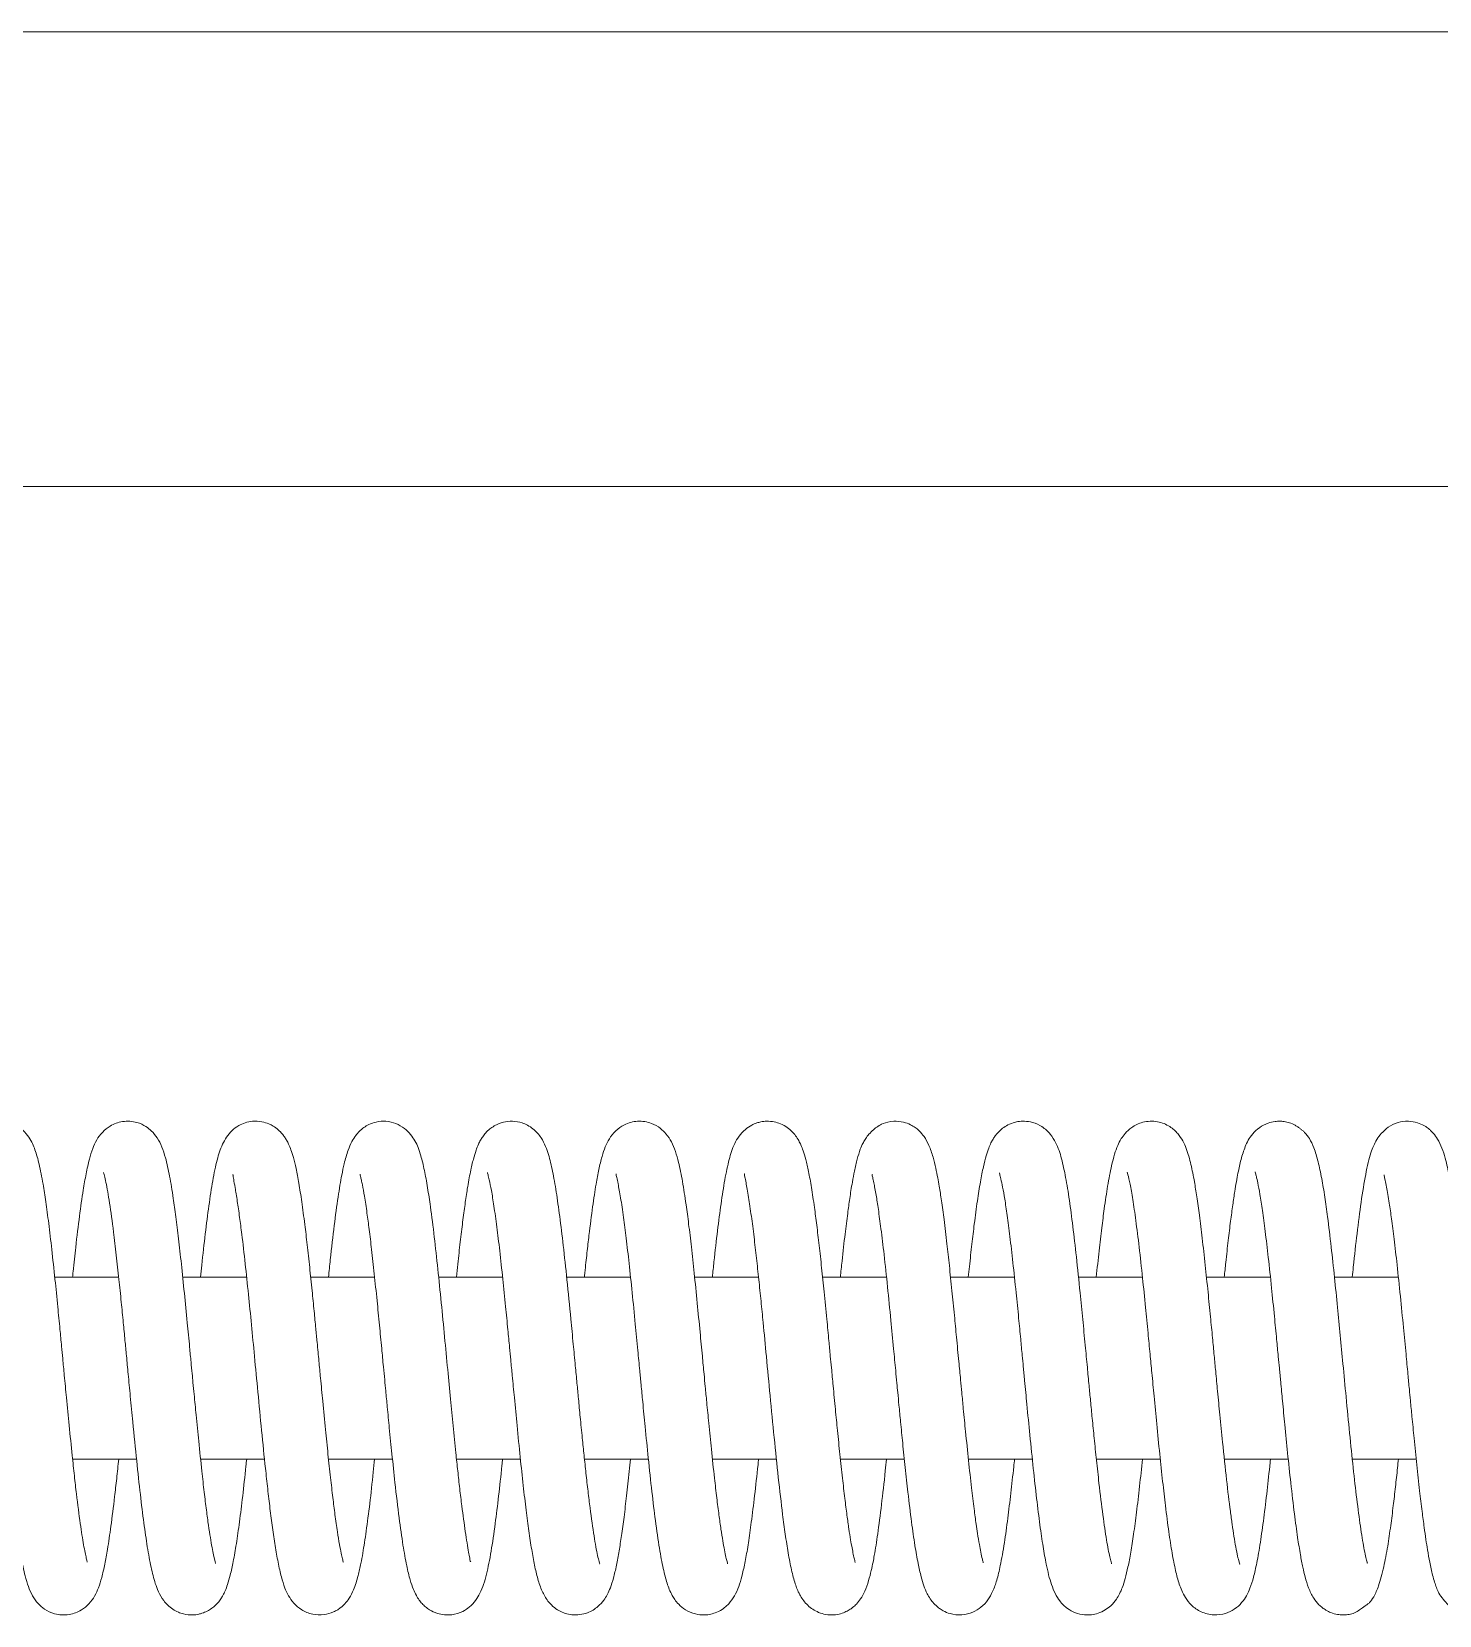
# Model space of a CAD drawing. Header units: inches. Extents: x 0.8 to 28.5, y 2.9 to 20.2.
# Drawn here: x 16.305 to 17.075, y 17.741 to 18.607 of the extents above; entities that cross this region are included whole.
import ezdxf

# ---------------------------------------------------------------- set-up
doc = ezdxf.new("R2010")
doc.units = ezdxf.units.IN
doc.header["$MEASUREMENT"] = 0
doc.layers.add('SLD-0', color=1, linetype='Continuous', lineweight=15)

msp = doc.modelspace()

# ---------------------------------------------------------------- linework, layer by layer
at = {"color": 7, "linetype": 'Continuous', "lineweight": 15}
for points, knots in [([(16.33571, 17.76966), (16.33574, 17.76973), (16.33579, 17.7699), (16.33517, 17.77242), (16.33384, 17.77868), (16.33194, 17.79085), (16.33022, 17.80412), (16.32875, 17.81704), (16.32743, 17.82945), (16.32596, 17.84377), (16.32454, 17.85862), (16.32337, 17.8709), (16.32247, 17.88029), (16.32168, 17.88865), (16.32078, 17.89814), (16.31958, 17.91049), (16.31808, 17.9253), (16.31645, 17.9407), (16.31477, 17.95487), (16.31319, 17.96676), (16.31147, 17.97783), (16.30963, 17.98725), (16.30743, 17.99517), (16.305, 18.00082), (16.30132, 18.00545), (16.29752, 18.00837), (16.29367, 18.01014), (16.28976, 18.01092), (16.28547, 18.0109), (16.28149, 18.00992), (16.278, 18.00813), (16.27485, 18.00574), (16.27236, 18.0029), (16.2697, 17.99843), (16.26727, 17.99172), (16.26519, 17.98272), (16.26327, 17.97151), (16.26155, 17.95905), (16.25998, 17.94632), (16.25873, 17.93503), (16.25797, 17.92771), (16.25776, 17.92564)], [0, 0, 0, 0, 0.015657, 0.035297, 0.074775, 0.115179, 0.160019, 0.184111, 0.209318, 0.244567, 0.275674, 0.300343, 0.318494, 0.331987, 0.350606, 0.375824, 0.407744, 0.444509, 0.479703, 0.512433, 0.542734, 0.583848, 0.620103, 0.653232, 0.670485, 0.680702, 0.692029, 0.701863, 0.709576, 0.721781, 0.730778, 0.738171, 0.753932, 0.777383, 0.804348, 0.845634, 0.889306, 0.920181, 0.952696, 0.986597, 1, 1, 1, 1]), ([(16.40603, 17.76905), (16.40604, 17.76908), (16.40607, 17.76922), (16.40512, 17.77253), (16.40408, 17.77776), (16.40313, 17.78314), (16.40211, 17.78992), (16.40098, 17.79822), (16.39976, 17.80811), (16.39836, 17.82061), (16.39687, 17.8348), (16.39545, 17.84907), (16.39442, 17.85987), (16.3937, 17.86746), (16.39314, 17.87332), (16.39252, 17.87976), (16.39164, 17.88906), (16.39043, 17.90179), (16.38892, 17.91717), (16.38732, 17.93262), (16.38578, 17.94658), (16.38429, 17.95856), (16.3827, 17.9702), (16.38092, 17.98099), (16.37895, 17.99001), (16.37676, 17.99677), (16.37443, 18.00145), (16.37175, 18.00499), (16.36787, 18.00819), (16.36248, 18.01076), (16.35507, 18.01123), (16.34844, 18.00869), (16.34364, 18.00467), (16.34054, 18.00011), (16.33865, 17.99576), (16.33684, 17.98992), (16.33519, 17.98247), (16.33338, 17.97223), (16.33155, 17.95919), (16.32969, 17.94387), (16.32844, 17.93238), (16.32786, 17.92666), (16.32776, 17.92564)], [0, 0, 0, 0, 0.011997, 0.047377, 0.067159, 0.088492, 0.111296, 0.13574, 0.161801, 0.189309, 0.225791, 0.255808, 0.278885, 0.291743, 0.301632, 0.314186, 0.330383, 0.357562, 0.391249, 0.425865, 0.458446, 0.489198, 0.517877, 0.557895, 0.597403, 0.624031, 0.649297, 0.668519, 0.679411, 0.692989, 0.711592, 0.729528, 0.744335, 0.762877, 0.78664, 0.815124, 0.847738, 0.87825, 0.920099, 0.963168, 0.993396, 1, 1, 1, 1]), ([(16.47566, 17.76981), (16.47569, 17.76982), (16.47582, 17.76985), (16.47547, 17.77123), (16.47475, 17.77444), (16.47374, 17.77958), (16.4726, 17.78656), (16.47138, 17.79518), (16.47011, 17.80517), (16.46884, 17.81618), (16.46751, 17.82865), (16.46608, 17.84267), (16.46472, 17.85666), (16.46352, 17.86929), (16.46267, 17.87823), (16.46205, 17.88477), (16.46148, 17.89071), (16.46077, 17.89822), (16.45986, 17.90768), (16.45873, 17.91892), (16.45747, 17.93116), (16.45615, 17.94327), (16.4547, 17.95541), (16.45319, 17.96677), (16.45161, 17.97691), (16.45009, 17.98485), (16.44866, 17.99079), (16.44736, 17.99502), (16.44614, 17.99803), (16.44506, 18.0002), (16.44379, 18.00224), (16.44235, 18.00413), (16.44046, 18.00613), (16.43788, 18.00806), (16.43483, 18.00964), (16.43106, 18.0108), (16.42659, 18.01105), (16.42205, 18.0101), (16.4181, 18.00827), (16.4147, 18.00565), (16.41174, 18.00204), (16.4089, 17.99674), (16.40671, 17.98965), (16.40446, 17.97891), (16.40235, 17.96518), (16.40035, 17.94957), (16.39885, 17.93625), (16.39799, 17.92781), (16.39776, 17.92564)], [0, 0, 0, 0, 0.007651, 0.031877, 0.051756, 0.07358, 0.098627, 0.127805, 0.152542, 0.179584, 0.208954, 0.237634, 0.269826, 0.295277, 0.313955, 0.323579, 0.334643, 0.349798, 0.369128, 0.392707, 0.420442, 0.449179, 0.476616, 0.510909, 0.542671, 0.572062, 0.597686, 0.618723, 0.635202, 0.647025, 0.655109, 0.662363, 0.672191, 0.681043, 0.687391, 0.696999, 0.708969, 0.718457, 0.728311, 0.742205, 0.759142, 0.777149, 0.817568, 0.861839, 0.904362, 0.945502, 0.986005, 1, 1, 1, 1]), ([(16.5456, 17.77027), (16.5456, 17.77026), (16.54553, 17.76998), (16.54513, 17.77003), (16.54527, 17.77021), (16.54506, 17.77182), (16.54447, 17.77508), (16.54362, 17.77994), (16.54266, 17.78613), (16.54169, 17.79298), (16.54066, 17.80081), (16.53958, 17.80967), (16.53849, 17.81944), (16.53728, 17.83086), (16.53594, 17.84399), (16.53447, 17.8593), (16.53292, 17.87561), (16.53123, 17.89334), (16.52945, 17.91192), (16.52756, 17.9304), (16.52561, 17.94819), (16.52373, 17.96291), (16.52196, 17.9749), (16.52021, 17.98437), (16.51862, 17.99115), (16.51695, 17.99612), (16.51543, 17.99966), (16.51267, 18.00385), (16.50912, 18.00728), (16.5049, 18.00975), (16.49974, 18.01111), (16.49411, 18.01072), (16.4901, 18.0093), (16.48746, 18.00773), (16.48568, 18.00635), (16.48423, 18.00501), (16.48236, 18.00282), (16.48035, 17.99954), (16.4782, 17.99455), (16.47646, 17.98832), (16.47509, 17.98182), (16.47402, 17.9759), (16.47264, 17.96711), (16.47088, 17.954), (16.46913, 17.93889), (16.46809, 17.92883), (16.46776, 17.92564)], [0, 0, 0, 0, 0.000559, 0.019402, 0.044712, 0.06853, 0.091802, 0.116871, 0.140201, 0.161699, 0.181436, 0.204905, 0.226876, 0.248091, 0.278451, 0.307074, 0.337904, 0.372154, 0.408604, 0.446475, 0.485564, 0.527344, 0.557276, 0.589204, 0.622299, 0.642892, 0.658609, 0.670608, 0.684092, 0.70013, 0.7152, 0.727324, 0.736872, 0.744183, 0.747872, 0.753996, 0.766207, 0.782935, 0.803904, 0.833301, 0.855753, 0.874932, 0.894794, 0.93673, 0.979906, 1, 1, 1, 1]), ([(16.61609, 17.76887), (16.61612, 17.76883), (16.61628, 17.76859), (16.61573, 17.77008), (16.61499, 17.77322), (16.61402, 17.77795), (16.61267, 17.78592), (16.61122, 17.79624), (16.60973, 17.80837), (16.60864, 17.81809), (16.6076, 17.82788), (16.60654, 17.83815), (16.60551, 17.8485), (16.60455, 17.85856), (16.60365, 17.86794), (16.6027, 17.8779), (16.60158, 17.88964), (16.60008, 17.90555), (16.59823, 17.92399), (16.59622, 17.94288), (16.59426, 17.95892), (16.59238, 17.97247), (16.59034, 17.9839), (16.58862, 17.99124), (16.5866, 17.99711), (16.58419, 18.00195), (16.58076, 18.00605), (16.57695, 18.00863), (16.57331, 18.01025), (16.5685, 18.01114), (16.56419, 18.01064), (16.56087, 18.00957), (16.55835, 18.00833), (16.55471, 18.00573), (16.55259, 18.00316), (16.55072, 18.0002), (16.54961, 17.99796), (16.54832, 17.99472), (16.54691, 17.98997), (16.54534, 17.98314), (16.54382, 17.97478), (16.54243, 17.96546), (16.54114, 17.95579), (16.53982, 17.94484), (16.5387, 17.93471), (16.538, 17.92801), (16.53776, 17.92564)], [0, 0, 0, 0, 0.003753, 0.023424, 0.046228, 0.06967, 0.093239, 0.140535, 0.164421, 0.188152, 0.210397, 0.23075, 0.254777, 0.275172, 0.292264, 0.311363, 0.334837, 0.362602, 0.407735, 0.450221, 0.490304, 0.529119, 0.568201, 0.6075, 0.627561, 0.648574, 0.671543, 0.682494, 0.691063, 0.703567, 0.715335, 0.721142, 0.728504, 0.735859, 0.754842, 0.762882, 0.775167, 0.792948, 0.816095, 0.844679, 0.877262, 0.90265, 0.929016, 0.956362, 0.984529, 1, 1, 1, 1]), ([(16.68606, 17.76897), (16.68608, 17.76894), (16.68618, 17.76882), (16.68579, 17.76997), (16.68494, 17.77339), (16.68373, 17.77943), (16.68243, 17.78773), (16.68133, 17.7956), (16.68014, 17.80493), (16.67876, 17.81682), (16.67731, 17.83054), (16.67588, 17.84465), (16.67477, 17.85618), (16.67391, 17.86518), (16.67311, 17.8736), (16.67216, 17.88356), (16.67092, 17.89661), (16.66945, 17.91189), (16.66784, 17.92758), (16.6663, 17.94204), (16.66481, 17.95454), (16.6632, 17.96675), (16.66145, 17.97812), (16.65956, 17.98747), (16.6576, 17.99443), (16.65563, 17.9993), (16.65313, 18.00339), (16.64947, 18.0071), (16.64424, 18.01021), (16.63676, 18.01144), (16.62966, 18.00939), (16.62433, 18.00546), (16.62093, 18.00084), (16.61899, 17.99663), (16.61724, 17.9914), (16.61567, 17.98482), (16.61396, 17.97577), (16.61221, 17.96409), (16.61055, 17.9511), (16.60913, 17.9387), (16.60831, 17.93104), (16.60784, 17.92644), (16.60775, 17.92564)], [0, 0, 0, 0, 0.005661, 0.022412, 0.041017, 0.082682, 0.105403, 0.129416, 0.154799, 0.181392, 0.217237, 0.247454, 0.271049, 0.288126, 0.301929, 0.321663, 0.347816, 0.380472, 0.415388, 0.448195, 0.479183, 0.508172, 0.548263, 0.587595, 0.613847, 0.639591, 0.661164, 0.674887, 0.689479, 0.707749, 0.72616, 0.741563, 0.760279, 0.782099, 0.808014, 0.838422, 0.867084, 0.905845, 0.947314, 0.970347, 0.994832, 1, 1, 1, 1]), ([(16.75578, 17.7696), (16.75578, 17.76959), (16.75593, 17.76946), (16.75576, 17.77002), (16.75547, 17.77135), (16.75489, 17.77377), (16.75412, 17.77756), (16.75331, 17.78212), (16.75239, 17.78803), (16.75134, 17.79552), (16.75016, 17.80476), (16.74887, 17.81588), (16.74754, 17.82834), (16.74624, 17.84103), (16.74501, 17.85363), (16.74392, 17.86511), (16.74299, 17.87488), (16.74221, 17.88307), (16.74136, 17.89198), (16.74024, 17.90382), (16.73891, 17.91725), (16.73751, 17.93078), (16.73618, 17.94298), (16.73486, 17.95404), (16.73347, 17.96472), (16.732, 17.97463), (16.73042, 17.98329), (16.72892, 17.98979), (16.72757, 17.99442), (16.72631, 17.99766), (16.72511, 18.00014), (16.72345, 18.0028), (16.72141, 18.0052), (16.71874, 18.00754), (16.71529, 18.0095), (16.71145, 18.01067), (16.70776, 18.01101), (16.70456, 18.01066), (16.70159, 18.00985), (16.69873, 18.00858), (16.69534, 18.00625), (16.69204, 18.00253), (16.68895, 17.99692), (16.68681, 17.98997), (16.68456, 17.97946), (16.68249, 17.96621), (16.68054, 17.95112), (16.67899, 17.93755), (16.67805, 17.92845), (16.67777, 17.92564)], [0, 0, 0, 0, 0.000239, 0.016135, 0.030397, 0.048781, 0.064837, 0.082907, 0.103244, 0.125956, 0.151119, 0.178596, 0.208279, 0.236293, 0.260443, 0.286647, 0.306123, 0.319251, 0.335917, 0.359874, 0.391357, 0.419717, 0.448325, 0.47579, 0.501973, 0.534834, 0.565662, 0.593017, 0.615461, 0.633077, 0.645747, 0.657882, 0.66827, 0.677519, 0.688114, 0.696579, 0.706155, 0.713774, 0.719331, 0.727508, 0.740461, 0.757296, 0.775421, 0.816129, 0.859904, 0.901416, 0.941118, 0.981779, 1, 1, 1, 1]), ([(16.82595, 17.76936), (16.82594, 17.76942), (16.82592, 17.76963), (16.82539, 17.7715), (16.82464, 17.7749), (16.82374, 17.77959), (16.82289, 17.78472), (16.82193, 17.79128), (16.82083, 17.79941), (16.81942, 17.81093), (16.81788, 17.82507), (16.81637, 17.83975), (16.81514, 17.85233), (16.81423, 17.86185), (16.81341, 17.87045), (16.81245, 17.88056), (16.81132, 17.89238), (16.81009, 17.90538), (16.80877, 17.91857), (16.80741, 17.9317), (16.80598, 17.9448), (16.80453, 17.95675), (16.80313, 17.96712), (16.80199, 17.97455), (16.80099, 17.9802), (16.79992, 17.9856), (16.79844, 17.99169), (16.79642, 17.99756), (16.79397, 18.00212), (16.79169, 18.0049), (16.78995, 18.00647), (16.78838, 18.00769), (16.78586, 18.0092), (16.78201, 18.01064), (16.77595, 18.01116), (16.77159, 18.00991), (16.76835, 18.00819), (16.76578, 18.00625), (16.76362, 18.0041), (16.76167, 18.00162), (16.75957, 17.99806), (16.75843, 17.99494), (16.75689, 17.99008), (16.75557, 17.98422), (16.75443, 17.97822), (16.75358, 17.97315), (16.75274, 17.96758), (16.75167, 17.95986), (16.75025, 17.9486), (16.74892, 17.93689), (16.74806, 17.92858), (16.74776, 17.92564)], [0, 0, 0, 0, 0.007105, 0.025477, 0.048122, 0.067793, 0.090742, 0.107016, 0.131569, 0.161526, 0.196738, 0.231138, 0.257406, 0.275511, 0.289547, 0.309787, 0.336692, 0.36122, 0.389681, 0.419913, 0.447835, 0.481577, 0.511046, 0.536307, 0.552786, 0.57193, 0.595778, 0.624403, 0.649284, 0.666564, 0.67228, 0.676103, 0.683451, 0.693205, 0.706019, 0.725081, 0.736805, 0.747001, 0.757662, 0.765201, 0.771447, 0.787301, 0.81239, 0.840317, 0.86192, 0.877222, 0.891359, 0.915265, 0.945064, 0.980507, 1, 1, 1, 1]), ([(16.89608, 17.7689), (16.8961, 17.76887), (16.8962, 17.76876), (16.89578, 17.76995), (16.89491, 17.77349), (16.89335, 17.78138), (16.89136, 17.7951), (16.88947, 17.81046), (16.8879, 17.82501), (16.88666, 17.83696), (16.88557, 17.84785), (16.88465, 17.8575), (16.88376, 17.86679), (16.88279, 17.87696), (16.88163, 17.8891), (16.88033, 17.90282), (16.87871, 17.9192), (16.87691, 17.93657), (16.87495, 17.95352), (16.87303, 17.96804), (16.871, 17.98061), (16.86883, 17.99054), (16.86659, 17.99765), (16.86287, 18.0038), (16.85869, 18.00777), (16.85373, 18.01021), (16.84875, 18.01103), (16.84513, 18.01077), (16.84176, 18.00995), (16.83866, 18.00856), (16.8357, 18.00645), (16.83382, 18.00457), (16.83237, 18.00277), (16.83109, 18.00083), (16.82994, 17.99867), (16.82874, 17.99587), (16.82739, 17.99176), (16.82591, 17.98584), (16.82431, 17.97773), (16.82267, 17.96732), (16.82114, 17.9558), (16.81968, 17.94363), (16.8186, 17.93386), (16.81796, 17.92757), (16.81776, 17.92564)], [0, 0, 0, 0, 0.005028, 0.021937, 0.042096, 0.085749, 0.130239, 0.175701, 0.204808, 0.230844, 0.253627, 0.273063, 0.289883, 0.309756, 0.334014, 0.362552, 0.392765, 0.435819, 0.476349, 0.515537, 0.555692, 0.597088, 0.637619, 0.657795, 0.677852, 0.692919, 0.703588, 0.712031, 0.71819, 0.728112, 0.736399, 0.745719, 0.752708, 0.760357, 0.770953, 0.786774, 0.807738, 0.833798, 0.864495, 0.897225, 0.931871, 0.959191, 0.987486, 1, 1, 1, 1]), ([(16.96613, 17.76879), (16.96615, 17.76876), (16.9663, 17.76854), (16.96579, 17.76989), (16.96508, 17.77288), (16.96408, 17.77772), (16.96306, 17.78363), (16.96207, 17.79028), (16.96072, 17.80018), (16.95897, 17.81475), (16.95706, 17.83289), (16.95541, 17.84948), (16.95417, 17.8625), (16.95313, 17.87337), (16.95221, 17.88307), (16.95126, 17.89306), (16.95015, 17.90469), (16.94882, 17.91811), (16.94731, 17.93265), (16.94575, 17.9468), (16.9442, 17.95927), (16.94279, 17.96948), (16.94128, 17.97887), (16.93954, 17.9876), (16.93762, 17.99462), (16.9353, 17.99991), (16.93266, 18.00403), (16.92821, 18.0082), (16.92139, 18.01115), (16.91323, 18.01085), (16.90717, 18.00782), (16.90347, 18.00432), (16.90099, 18.0008), (16.89924, 17.99724), (16.8976, 17.99262), (16.89585, 17.98576), (16.89397, 17.97597), (16.89226, 17.96437), (16.89071, 17.95234), (16.88925, 17.93996), (16.88826, 17.9305), (16.88775, 17.92564)], [0, 0, 0, 0, 0.002762, 0.022169, 0.046305, 0.071093, 0.094414, 0.116134, 0.136954, 0.180539, 0.226893, 0.25796, 0.284341, 0.305962, 0.323163, 0.342447, 0.365928, 0.393815, 0.425998, 0.460567, 0.492774, 0.522093, 0.548715, 0.5849, 0.624299, 0.643956, 0.662041, 0.679552, 0.697781, 0.716825, 0.733951, 0.748012, 0.760122, 0.778483, 0.802103, 0.830247, 0.870997, 0.909116, 0.93703, 0.967665, 1, 1, 1, 1]), ([(17.03592, 17.76928), (17.03593, 17.76926), (17.03616, 17.76899), (17.03568, 17.77022), (17.03505, 17.77301), (17.03383, 17.77886), (17.03225, 17.78867), (17.03025, 17.80378), (17.02829, 17.82114), (17.02633, 17.84004), (17.02447, 17.8593), (17.02275, 17.87734), (17.02119, 17.89381), (17.01966, 17.90971), (17.018, 17.92606), (17.01622, 17.94287), (17.01445, 17.95743), (17.01275, 17.96979), (17.01107, 17.97997), (17.00912, 17.9891), (17.00702, 17.99618), (17.00463, 18.00117), (17.00259, 18.00387), (17.00068, 18.00569), (16.99951, 18.00667), (16.99832, 18.00755), (16.9973, 18.00821), (16.99581, 18.00909), (16.99357, 18.01008), (16.99064, 18.01075), (16.9879, 18.01094), (16.98503, 18.01076), (16.98122, 18.00986), (16.97649, 18.0073), (16.97179, 18.00254), (16.9692, 17.99737), (16.96686, 17.99009), (16.96518, 17.98243), (16.96369, 17.97401), (16.96237, 17.96499), (16.96118, 17.95609), (16.9599, 17.9456), (16.95876, 17.93535), (16.95804, 17.92833), (16.95776, 17.92564)], [0, 0, 0, 0, 0.001126, 0.020459, 0.042072, 0.064476, 0.108109, 0.150292, 0.191438, 0.232539, 0.272923, 0.309089, 0.340123, 0.371267, 0.405765, 0.443371, 0.48478, 0.514717, 0.546801, 0.581185, 0.616783, 0.646848, 0.669814, 0.676135, 0.681106, 0.685022, 0.686771, 0.688509, 0.695261, 0.701241, 0.706341, 0.712156, 0.721769, 0.734599, 0.750284, 0.784332, 0.816031, 0.846281, 0.881118, 0.903556, 0.927971, 0.954343, 0.982505, 1, 1, 1, 1]), ([(17.1056, 17.76991), (17.10564, 17.76994), (17.10576, 17.77003), (17.1054, 17.77154), (17.10482, 17.77413), (17.1038, 17.77918), (17.10264, 17.78623), (17.10133, 17.79564), (17.10015, 17.80485), (17.09888, 17.81579), (17.09758, 17.828), (17.09617, 17.84172), (17.09465, 17.85745), (17.09292, 17.8756), (17.09111, 17.89466), (17.08943, 17.91212), (17.08783, 17.92767), (17.08641, 17.94107), (17.0847, 17.95551), (17.08283, 17.96951), (17.08116, 17.9795), (17.07983, 17.98597), (17.07862, 17.99102), (17.07693, 17.99629), (17.07478, 18.00081), (17.07266, 18.00381), (17.07085, 18.00568), (17.06966, 18.00671), (17.06827, 18.00773), (17.06635, 18.00891), (17.0632, 18.0103), (17.05782, 18.0112), (17.05208, 18.01025), (17.04773, 18.00798), (17.04403, 18.00482), (17.04087, 18.00057), (17.03922, 17.99706), (17.03782, 17.99325), (17.03649, 17.98832), (17.03467, 17.97995), (17.03264, 17.96742), (17.03041, 17.95008), (17.02882, 17.93603), (17.02795, 17.92748), (17.02776, 17.92564)], [0, 0, 0, 0, 0.011745, 0.03392, 0.052019, 0.065966, 0.106279, 0.128151, 0.15121, 0.181231, 0.208983, 0.234594, 0.270011, 0.306293, 0.343928, 0.384545, 0.413652, 0.444188, 0.475927, 0.520636, 0.561545, 0.577779, 0.59761, 0.621735, 0.645481, 0.663153, 0.670977, 0.676302, 0.679743, 0.683476, 0.692662, 0.704404, 0.720378, 0.740077, 0.755699, 0.766612, 0.779623, 0.798444, 0.823207, 0.849443, 0.898938, 0.944996, 0.988107, 1, 1, 1, 1]), ([(16.27472, 17.98281), (16.27471, 17.9828), (16.27467, 17.9828), (16.27512, 17.98134), (16.27606, 17.97743), (16.27729, 17.97101), (16.27862, 17.96224), (16.27974, 17.95402), (16.28095, 17.94433), (16.28232, 17.9322), (16.28376, 17.91852), (16.28513, 17.90478), (16.28619, 17.8938), (16.28702, 17.88507), (16.28783, 17.87652), (16.28883, 17.86605), (16.29012, 17.85246), (16.29163, 17.83696), (16.29323, 17.82139), (16.29477, 17.80728), (16.29624, 17.79514), (16.29784, 17.7833), (16.29959, 17.77225), (16.30151, 17.76311), (16.30352, 17.75637), (16.30558, 17.75165), (16.30826, 17.7476), (16.31239, 17.74385), (16.31818, 17.741), (16.32595, 17.74057), (16.33252, 17.74319), (16.33724, 17.74721), (16.34025, 17.75168), (16.34211, 17.75596), (16.34384, 17.76147), (16.3454, 17.76833), (16.34708, 17.77756), (16.34882, 17.78947), (16.3505, 17.80284), (16.35191, 17.81543), (16.35266, 17.82254), (16.35303, 17.82614)], [0, 0, 0, 0, 0.009608, 0.026795, 0.04585, 0.088147, 0.111157, 0.135518, 0.161212, 0.188071, 0.223277, 0.252285, 0.27466, 0.29054, 0.305056, 0.32598, 0.353298, 0.387027, 0.421558, 0.454009, 0.484645, 0.513241, 0.553066, 0.592379, 0.618688, 0.64385, 0.664651, 0.67812, 0.693566, 0.712391, 0.730192, 0.744859, 0.763279, 0.78636, 0.813399, 0.843823, 0.872046, 0.910536, 0.952769, 0.976149, 1, 1, 1, 1]), ([(16.34471, 17.98284), (16.34469, 17.98287), (16.34459, 17.98298), (16.34521, 17.98108), (16.34602, 17.97753), (16.34701, 17.97248), (16.34838, 17.96411), (16.34996, 17.95256), (16.35168, 17.938), (16.35307, 17.92502), (16.35436, 17.91256), (16.35547, 17.90132), (16.35641, 17.89147), (16.3573, 17.88208), (16.35828, 17.87188), (16.35943, 17.85975), (16.36096, 17.84366), (16.36281, 17.82532), (16.36481, 17.80678), (16.36676, 17.79107), (16.36864, 17.7778), (16.37071, 17.76663), (16.37245, 17.75949), (16.37466, 17.75352), (16.37692, 17.74948), (16.37973, 17.74622), (16.38238, 17.74404), (16.38526, 17.74243), (16.38901, 17.74115), (16.39295, 17.74072), (16.39634, 17.74115), (16.39851, 17.74174), (16.40051, 17.74248), (16.40276, 17.74364), (16.40633, 17.7463), (16.40845, 17.74895), (16.41028, 17.75198), (16.41139, 17.75431), (16.41272, 17.7578), (16.41415, 17.76289), (16.41575, 17.77015), (16.41742, 17.77979), (16.41911, 17.79172), (16.42087, 17.80594), (16.42216, 17.81767), (16.42289, 17.82483), (16.42303, 17.82614)], [0, 0, 0, 0, 0.00813, 0.028671, 0.051842, 0.075332, 0.098912, 0.146287, 0.178117, 0.208395, 0.23532, 0.258683, 0.278426, 0.295332, 0.315243, 0.339516, 0.3681, 0.413005, 0.45518, 0.494994, 0.533814, 0.572939, 0.612301, 0.632534, 0.653915, 0.665386, 0.677178, 0.686966, 0.694412, 0.706098, 0.713959, 0.718296, 0.722047, 0.729383, 0.736829, 0.756227, 0.764725, 0.778027, 0.796811, 0.820945, 0.850538, 0.883432, 0.917783, 0.953916, 0.991568, 1, 1, 1, 1]), ([(16.4155, 17.98173), (16.41552, 17.98168), (16.41555, 17.9816), (16.41579, 17.97946), (16.41668, 17.97471), (16.41783, 17.96768), (16.41909, 17.95889), (16.42056, 17.94763), (16.42219, 17.93348), (16.42395, 17.91669), (16.42564, 17.89964), (16.42734, 17.88165), (16.4292, 17.86213), (16.43118, 17.84132), (16.43299, 17.82369), (16.43451, 17.80967), (16.43578, 17.79885), (16.43714, 17.7884), (16.43858, 17.77845), (16.4402, 17.76926), (16.44186, 17.7618), (16.44357, 17.7563), (16.44538, 17.75196), (16.44887, 17.74695), (16.45326, 17.74334), (16.45831, 17.74106), (16.46498, 17.74066), (16.46977, 17.74207), (16.47272, 17.74364), (16.47523, 17.74547), (16.47707, 17.7473), (16.47943, 17.75037), (16.48187, 17.75524), (16.48392, 17.7617), (16.48543, 17.76859), (16.48683, 17.77615), (16.48844, 17.78669), (16.49036, 17.80157), (16.49189, 17.81506), (16.49278, 17.82375), (16.49302, 17.82614)], [0, 0, 0, 0, 0.027636, 0.057594, 0.086395, 0.118158, 0.146814, 0.172428, 0.211116, 0.24725, 0.281025, 0.31482, 0.35307, 0.394617, 0.438019, 0.462995, 0.488752, 0.515899, 0.544522, 0.574957, 0.607081, 0.634915, 0.653464, 0.667624, 0.684439, 0.703449, 0.719011, 0.730885, 0.737104, 0.7425, 0.752583, 0.769043, 0.791627, 0.823795, 0.848679, 0.868667, 0.905655, 0.945256, 0.984952, 1, 1, 1, 1]), ([(16.48516, 17.98188), (16.48512, 17.9819), (16.48495, 17.98199), (16.48524, 17.98089), (16.48569, 17.97887), (16.48643, 17.97545), (16.48751, 17.9696), (16.48874, 17.96141), (16.49006, 17.95153), (16.4914, 17.94049), (16.49282, 17.92742), (16.49427, 17.91346), (16.49563, 17.8997), (16.49678, 17.88757), (16.49773, 17.87755), (16.49847, 17.86982), (16.49917, 17.86252), (16.5, 17.8537), (16.50113, 17.84206), (16.50255, 17.82802), (16.50431, 17.8112), (16.50634, 17.79417), (16.50843, 17.77913), (16.51043, 17.76801), (16.51227, 17.76028), (16.51398, 17.75523), (16.51543, 17.75206), (16.51717, 17.74924), (16.51886, 17.74716), (16.52071, 17.74535), (16.52344, 17.74335), (16.52815, 17.74113), (16.53471, 17.74045), (16.54132, 17.74263), (16.54533, 17.74544), (16.54853, 17.74896), (16.5509, 17.75308), (16.55273, 17.75773), (16.55465, 17.76467), (16.55672, 17.77506), (16.55886, 17.78973), (16.56084, 17.80569), (16.56218, 17.81778), (16.56291, 17.82498), (16.56303, 17.82614)], [0, 0, 0, 0, 0.007328, 0.026573, 0.0432, 0.057125, 0.082784, 0.113681, 0.139209, 0.167576, 0.198642, 0.230827, 0.258763, 0.284498, 0.304646, 0.319071, 0.331016, 0.348656, 0.372484, 0.402602, 0.437634, 0.485315, 0.528605, 0.567838, 0.601171, 0.627782, 0.645791, 0.656857, 0.665441, 0.673221, 0.680347, 0.691659, 0.71016, 0.725263, 0.738456, 0.75529, 0.77341, 0.796559, 0.822067, 0.86938, 0.914606, 0.953787, 0.992576, 1, 1, 1, 1]), ([(16.55478, 17.9827), (16.55475, 17.98273), (16.55461, 17.98291), (16.55503, 17.98166), (16.55578, 17.97858), (16.55692, 17.97304), (16.55831, 17.96452), (16.55983, 17.95341), (16.56147, 17.93994), (16.56306, 17.92522), (16.56456, 17.91059), (16.56579, 17.89795), (16.56672, 17.88814), (16.56753, 17.87975), (16.5684, 17.87061), (16.56954, 17.85858), (16.57098, 17.84351), (16.57262, 17.82726), (16.57426, 17.81174), (16.57585, 17.79827), (16.57738, 17.78657), (16.57887, 17.77662), (16.58045, 17.768), (16.58222, 17.76043), (16.5844, 17.75402), (16.58695, 17.74936), (16.59005, 17.74582), (16.59445, 17.74259), (16.60125, 17.74034), (16.60936, 17.74146), (16.61516, 17.74515), (16.61848, 17.74895), (16.62055, 17.7524), (16.62215, 17.75609), (16.62375, 17.76117), (16.62527, 17.76773), (16.62673, 17.77558), (16.62809, 17.78437), (16.62944, 17.79433), (16.63088, 17.80612), (16.63207, 17.81682), (16.63279, 17.82387), (16.63303, 17.82614)], [0, 0, 0, 0, 0.005203, 0.023609, 0.043196, 0.071439, 0.102811, 0.137373, 0.171016, 0.206843, 0.239254, 0.265336, 0.285115, 0.298816, 0.315889, 0.340008, 0.371147, 0.407806, 0.442858, 0.475896, 0.50678, 0.538202, 0.568502, 0.598766, 0.629459, 0.656719, 0.671228, 0.683213, 0.700302, 0.72103, 0.738772, 0.75322, 0.76681, 0.786546, 0.811928, 0.841409, 0.869481, 0.895629, 0.92429, 0.954138, 0.985272, 1, 1, 1, 1]), ([(16.62511, 17.98203), (16.62507, 17.98202), (16.62495, 17.982), (16.62542, 17.9802), (16.62626, 17.97633), (16.62759, 17.96925), (16.62909, 17.95895), (16.63066, 17.94683), (16.63223, 17.93304), (16.63389, 17.91725), (16.63549, 17.90113), (16.63686, 17.88672), (16.63792, 17.87561), (16.63881, 17.86623), (16.63978, 17.85601), (16.64108, 17.84246), (16.64278, 17.8257), (16.64463, 17.8083), (16.64668, 17.79156), (16.6487, 17.77741), (16.65078, 17.7663), (16.65276, 17.75841), (16.65487, 17.75298), (16.65713, 17.74931), (16.65928, 17.7466), (16.66294, 17.74349), (16.66797, 17.74126), (16.67409, 17.7406), (16.67958, 17.74181), (16.6837, 17.74425), (16.68602, 17.74622), (16.68833, 17.74875), (16.69166, 17.75418), (16.69397, 17.76177), (16.69594, 17.77107), (16.6975, 17.78027), (16.69913, 17.79187), (16.7009, 17.80619), (16.7022, 17.81798), (16.70292, 17.82512), (16.70303, 17.82614)], [0, 0, 0, 0, 0.01264, 0.033699, 0.054878, 0.088179, 0.123028, 0.154403, 0.187882, 0.223592, 0.259497, 0.288744, 0.310976, 0.326145, 0.345038, 0.372567, 0.408939, 0.451102, 0.490829, 0.535846, 0.576119, 0.611686, 0.644063, 0.654952, 0.666453, 0.679769, 0.694783, 0.706739, 0.723021, 0.733828, 0.741048, 0.75145, 0.7742, 0.822881, 0.852861, 0.884155, 0.91704, 0.954349, 0.993511, 1, 1, 1, 1]), ([(16.69523, 17.98211), (16.69524, 17.98206), (16.69527, 17.98196), (16.69554, 17.98049), (16.69626, 17.97686), (16.69748, 17.97001), (16.699, 17.95965), (16.70048, 17.94822), (16.70186, 17.93636), (16.70312, 17.92453), (16.70434, 17.91271), (16.70573, 17.89869), (16.70737, 17.88137), (16.7094, 17.86007), (16.71156, 17.83758), (16.71384, 17.81542), (16.71586, 17.79804), (16.71765, 17.78464), (16.71924, 17.77438), (16.72102, 17.76525), (16.72289, 17.75823), (16.72486, 17.75277), (16.72896, 17.74659), (16.73385, 17.74295), (16.73861, 17.74124), (16.74281, 17.74072), (16.74686, 17.74119), (16.75008, 17.74226), (16.75254, 17.74353), (16.75511, 17.74537), (16.75689, 17.74711), (16.75914, 17.74996), (16.7613, 17.75404), (16.76319, 17.75928), (16.7646, 17.76475), (16.76559, 17.76948), (16.76674, 17.77565), (16.76828, 17.78545), (16.77028, 17.80092), (16.77188, 17.81503), (16.7728, 17.82397), (16.77302, 17.82614)], [0, 0, 0, 0, 0.017234, 0.040494, 0.064072, 0.1027, 0.137698, 0.16908, 0.19705, 0.223445, 0.248561, 0.272237, 0.309302, 0.351308, 0.397138, 0.444167, 0.492743, 0.521814, 0.553071, 0.586784, 0.620689, 0.648373, 0.66916, 0.689465, 0.700494, 0.71089, 0.720256, 0.728112, 0.73454, 0.739986, 0.750173, 0.765662, 0.78682, 0.812021, 0.833455, 0.850255, 0.863293, 0.900404, 0.943307, 0.986287, 1, 1, 1, 1]), ([(16.76525, 17.98173), (16.76519, 17.98172), (16.76505, 17.98169), (16.7654, 17.9802), (16.76596, 17.97767), (16.76665, 17.97425), (16.76751, 17.96947), (16.7686, 17.96244), (16.77005, 17.9517), (16.77174, 17.93759), (16.77354, 17.92068), (16.7753, 17.90318), (16.77676, 17.8877), (16.77786, 17.8762), (16.77862, 17.86823), (16.77922, 17.86196), (16.77989, 17.85484), (16.78079, 17.84556), (16.78193, 17.83407), (16.78327, 17.82107), (16.78487, 17.80635), (16.78665, 17.79186), (16.78847, 17.77901), (16.79021, 17.76921), (16.79182, 17.76207), (16.79341, 17.75674), (16.79483, 17.75321), (16.79667, 17.74993), (16.79848, 17.74757), (16.80022, 17.74582), (16.80188, 17.74446), (16.80437, 17.74286), (16.80838, 17.74118), (16.81428, 17.74055), (16.82036, 17.74215), (16.82511, 17.74515), (16.82889, 17.74938), (16.83153, 17.75437), (16.83346, 17.76004), (16.83541, 17.76821), (16.83742, 17.77955), (16.83929, 17.7931), (16.84101, 17.80717), (16.84221, 17.81817), (16.84289, 17.82476), (16.84303, 17.82614)], [0, 0, 0, 0, 0.012209, 0.031693, 0.051264, 0.066709, 0.081267, 0.107822, 0.138998, 0.174779, 0.215048, 0.253907, 0.285267, 0.30933, 0.322996, 0.333221, 0.347175, 0.36609, 0.39008, 0.419073, 0.450683, 0.492072, 0.529606, 0.563613, 0.593422, 0.617607, 0.640742, 0.654584, 0.665348, 0.671529, 0.677263, 0.683122, 0.693159, 0.708349, 0.723651, 0.738523, 0.756266, 0.777102, 0.806917, 0.841206, 0.8843, 0.922765, 0.957438, 0.991126, 1, 1, 1, 1]), ([(16.83479, 17.98264), (16.8348, 17.98251), (16.83484, 17.98222), (16.83559, 17.97945), (16.83656, 17.97484), (16.83772, 17.96827), (16.83904, 17.95932), (16.84055, 17.94774), (16.84218, 17.93356), (16.84377, 17.91836), (16.8452, 17.90415), (16.8463, 17.8926), (16.84715, 17.8837), (16.84786, 17.87618), (16.84872, 17.86725), (16.84991, 17.85469), (16.85149, 17.83834), (16.85328, 17.82094), (16.85509, 17.80438), (16.85689, 17.79008), (16.85862, 17.77809), (16.86016, 17.76947), (16.86166, 17.76274), (16.86319, 17.75738), (16.86512, 17.75262), (16.86733, 17.74897), (16.86948, 17.74649), (16.87209, 17.74421), (16.87619, 17.74187), (16.88209, 17.74053), (16.88947, 17.74144), (16.89563, 17.74547), (16.89889, 17.74955), (16.90063, 17.75262), (16.90222, 17.7563), (16.90366, 17.76092), (16.90514, 17.76712), (16.90666, 17.77514), (16.9082, 17.78507), (16.9098, 17.7971), (16.91142, 17.8108), (16.9125, 17.82109), (16.91303, 17.82614)], [0, 0, 0, 0, 0.018791, 0.039583, 0.062845, 0.089062, 0.118172, 0.150434, 0.185637, 0.222291, 0.251755, 0.275287, 0.293042, 0.305479, 0.320531, 0.346714, 0.381192, 0.420996, 0.458987, 0.496843, 0.532434, 0.566371, 0.589213, 0.612094, 0.635334, 0.655052, 0.667781, 0.676144, 0.688645, 0.701036, 0.718905, 0.739966, 0.755517, 0.770168, 0.786356, 0.810659, 0.837957, 0.867294, 0.898376, 0.931382, 0.966345, 1, 1, 1, 1]), ([(16.90468, 17.98292), (16.90466, 17.98295), (16.90456, 17.98308), (16.90517, 17.98131), (16.90621, 17.97676), (16.90774, 17.96832), (16.9094, 17.95672), (16.91122, 17.94221), (16.91298, 17.92601), (16.91462, 17.91006), (16.91598, 17.89598), (16.91712, 17.88398), (16.91822, 17.87245), (16.91944, 17.85966), (16.92086, 17.84466), (16.92245, 17.82893), (16.92403, 17.81393), (16.92568, 17.79953), (16.92741, 17.78627), (16.9292, 17.77453), (16.93108, 17.76503), (16.9326, 17.7591), (16.93443, 17.75416), (16.93643, 17.75021), (16.9397, 17.74603), (16.94444, 17.74244), (16.95176, 17.74045), (16.95832, 17.74137), (16.96378, 17.74409), (16.96758, 17.74769), (16.97022, 17.75171), (16.97215, 17.75604), (16.97384, 17.7615), (16.97565, 17.76951), (16.97752, 17.78028), (16.97936, 17.79359), (16.98115, 17.80838), (16.98235, 17.81942), (16.98297, 17.8255), (16.98303, 17.82614)], [0, 0, 0, 0, 0.005853, 0.024659, 0.057427, 0.092751, 0.129682, 0.168445, 0.207626, 0.242181, 0.27105, 0.294324, 0.314588, 0.340148, 0.370993, 0.405772, 0.43916, 0.471126, 0.509675, 0.54629, 0.581475, 0.615392, 0.631119, 0.648037, 0.66678, 0.686265, 0.703392, 0.71887, 0.732146, 0.748254, 0.765078, 0.78535, 0.814694, 0.847195, 0.885483, 0.92329, 0.960992, 0.995936, 1, 1, 1, 1]), ([(16.9746, 17.98311), (16.97459, 17.98312), (16.97446, 17.98334), (16.97485, 17.98243), (16.9753, 17.98061), (16.97616, 17.97695), (16.97728, 17.97099), (16.97865, 17.96212), (16.9802, 17.95059), (16.98187, 17.93637), (16.98355, 17.92056), (16.98508, 17.90533), (16.98629, 17.89267), (16.9872, 17.88319), (16.98793, 17.87546), (16.9887, 17.86737), (16.98969, 17.857), (16.99094, 17.84392), (16.99247, 17.82876), (16.99421, 17.81217), (16.99605, 17.79657), (16.99779, 17.78362), (16.99931, 17.77407), (17.00061, 17.76731), (17.00201, 17.76131), (17.0038, 17.75553), (17.00619, 17.75055), (17.00879, 17.74716), (17.01109, 17.74505), (17.01352, 17.74336), (17.01625, 17.74201), (17.01937, 17.74114), (17.02231, 17.74082), (17.02548, 17.74099), (17.02959, 17.74196), (17.03344, 17.74489), (17.03667, 17.74718), (17.03702, 17.74718), (17.03982, 17.75096), (17.04247, 17.75719), (17.045, 17.76648), (17.0471, 17.77775), (17.04876, 17.78914), (17.05016, 17.80009), (17.05139, 17.81067), (17.05232, 17.81921), (17.05286, 17.82453), (17.05303, 17.82614)], [0, 0, 0, 0, 0.000634, 0.017013, 0.03388, 0.054451, 0.082771, 0.112963, 0.145146, 0.180287, 0.216915, 0.248947, 0.274025, 0.292308, 0.304544, 0.319245, 0.339495, 0.365317, 0.396915, 0.432434, 0.473123, 0.508479, 0.53858, 0.563642, 0.584533, 0.609356, 0.635322, 0.653892, 0.662232, 0.667981, 0.675107, 0.684044, 0.690074, 0.69577, 0.701764, 0.715904, 0.727425, 0.748878, 0.774742, 0.806129, 0.846946, 0.883048, 0.91462, 0.942231, 0.966661, 0.98996, 1, 1, 1, 1]), ([(17.0453, 17.98164), (17.04526, 17.98151), (17.04516, 17.98125), (17.04572, 17.97881), (17.04644, 17.97537), (17.04727, 17.97086), (17.04817, 17.96525), (17.04931, 17.9573), (17.05074, 17.94614), (17.05234, 17.93198), (17.05405, 17.91566), (17.05568, 17.89911), (17.05705, 17.88474), (17.05813, 17.87343), (17.05893, 17.86496), (17.05967, 17.85726), (17.06052, 17.84829), (17.06169, 17.83644), (17.0631, 17.8227), (17.06454, 17.80926), (17.0659, 17.7979), (17.06705, 17.7891), (17.06802, 17.78228), (17.06902, 17.77589), (17.07023, 17.76915), (17.0715, 17.7634), (17.07269, 17.75905), (17.07369, 17.75618), (17.07519, 17.7522), (17.07986, 17.74645), (17.08284, 17.74408), (17.08563, 17.74234), (17.08902, 17.7412), (17.09262, 17.74073), (17.09667, 17.74117), (17.09951, 17.74205), (17.10194, 17.74318), (17.10455, 17.7449), (17.10672, 17.7469), (17.109, 17.74973), (17.1112, 17.75376), (17.11326, 17.75935), (17.11485, 17.76578), (17.11621, 17.77266), (17.11756, 17.78076), (17.11907, 17.79147), (17.12083, 17.80557), (17.12215, 17.81754), (17.12291, 17.82503), (17.12303, 17.82614)], [0, 0, 0, 0, 0.020663, 0.042943, 0.064159, 0.080394, 0.097852, 0.124175, 0.154576, 0.188839, 0.227037, 0.262706, 0.292103, 0.314196, 0.330672, 0.343109, 0.3608, 0.385381, 0.416824, 0.449567, 0.477967, 0.501835, 0.521457, 0.539137, 0.562448, 0.591375, 0.608995, 0.622094, 0.633635, 0.653705, 0.665911, 0.680545, 0.693002, 0.705322, 0.71373, 0.72076, 0.726654, 0.733384, 0.743047, 0.758632, 0.779982, 0.803854, 0.833205, 0.857021, 0.883873, 0.915399, 0.951832, 0.992849, 1, 1, 1, 1])]:
    msp.add_open_spline(points, degree=3, knots=knots, dxfattribs=at)
for points in [[(16.353, 17.92564), (16.31803, 17.92564)], [(16.35301, 17.92564), (16.31804, 17.92564)], [(16.42299, 17.92564), (16.38802, 17.92564)], [(16.42301, 17.92564), (16.38805, 17.92564)], [(16.493, 17.92564), (16.45803, 17.92564)], [(16.493, 17.92564), (16.45803, 17.92564)], [(16.563, 17.92564), (16.52803, 17.92564)], [(16.56301, 17.92564), (16.52805, 17.92564)], [(16.63299, 17.92564), (16.59803, 17.92564)], [(16.63301, 17.92564), (16.59804, 17.92564)], [(16.703, 17.92564), (16.66803, 17.92564)], [(16.703, 17.92564), (16.66804, 17.92564)], [(16.77299, 17.92564), (16.73803, 17.92564)], [(16.77301, 17.92564), (16.73804, 17.92564)], [(16.84299, 17.92564), (16.80803, 17.92564)], [(16.843, 17.92564), (16.80804, 17.92564)], [(16.913, 17.92564), (16.87802, 17.92564)], [(16.913, 17.92564), (16.87804, 17.92564)], [(16.98299, 17.92564), (16.94803, 17.92564)], [(16.983, 17.92564), (16.94804, 17.92564)], [(17.05299, 17.92564), (17.01803, 17.92564)], [(17.05301, 17.92564), (17.01804, 17.92564)], [(16.32779, 17.82614), (16.36275, 17.82614)], [(16.3278, 17.82614), (16.36277, 17.82614)], [(16.3978, 17.82614), (16.43276, 17.82614)], [(16.3978, 17.82614), (16.43276, 17.82614)], [(16.46779, 17.82614), (16.50276, 17.82614)], [(16.46781, 17.82614), (16.50278, 17.82614)], [(16.53779, 17.82614), (16.57278, 17.82614)], [(16.53779, 17.82614), (16.57275, 17.82614)], [(16.60779, 17.82614), (16.64275, 17.82614)], [(16.6078, 17.82614), (16.64277, 17.82614)], [(16.67779, 17.82614), (16.71276, 17.82614)], [(16.6778, 17.82614), (16.71277, 17.82614)], [(16.74779, 17.82614), (16.78276, 17.82614)], [(16.7478, 17.82614), (16.78276, 17.82614)], [(16.81779, 17.82614), (16.85276, 17.82614)], [(16.8178, 17.82614), (16.85277, 17.82614)], [(16.88779, 17.82614), (16.92276, 17.82614)], [(16.8878, 17.82614), (16.92276, 17.82614)], [(16.9578, 17.82614), (16.99277, 17.82614)], [(16.95781, 17.82614), (16.99276, 17.82614)], [(17.0278, 17.82614), (17.06276, 17.82614)], [(17.02781, 17.82614), (17.06277, 17.82614)]]:
    msp.add_open_spline(points, degree=1, dxfattribs=at)
at = {"layer": 'SLD-0'}
for p, q in [((13.79325, 18.60667), (24.65535, 18.60667)), ((13.3659, 18.35803), (24.03128, 18.35803))]:
    msp.add_line(p, q, dxfattribs=at)

doc.saveas('drawing.dxf')
